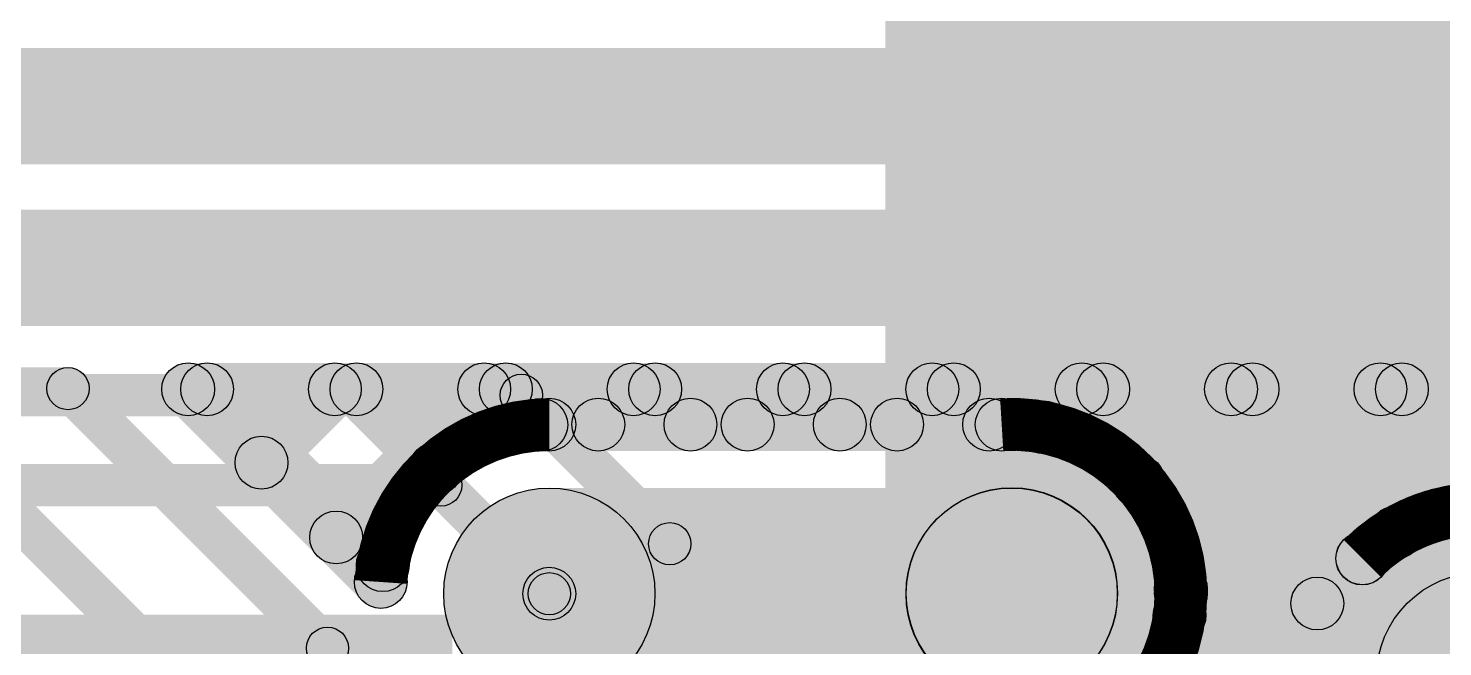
# Model space of a CAD drawing. Header units: millimetres. Extents: x -0.08 to 5.25, y -0.08 to 2.73.
# Drawn here: x 1.7667 to 2.0346, y 1.7229 to 1.8399 of the extents above; entities that cross this region are included whole.
import ezdxf

# ---------------------------------------------------------------- set-up
doc = ezdxf.new("R2010")
doc.units = ezdxf.units.MM
doc.header["$MEASUREMENT"] = 0
for name, color, linetype in [('BottomLayer', 5, 'Continuous'), ('TopLayer', 1, 'Continuous'), ('ViaHoleLayer', 16, 'Continuous')]:
    doc.layers.add(name, color=color, linetype=linetype)

msp = doc.modelspace()

# ---------------------------------------------------------------- hatches: boundary and pattern name
at = {"layer": 'BottomLayer'}
for points in [[(1.31263, 1.81419), (1.31263, 1.83619), (2.64719, 1.83619), (2.64719, 1.81419)], [(1.31269, 1.78363), (1.31269, 1.80563), (2.71763, 1.80563), (2.71763, 1.78363)], [(1.797, 1.76663), (1.797, 1.77663), (2.71763, 1.77663), (2.71763, 1.76663)], [(1.797, 1.76663), (1.797, 1.77663), (2.71763, 1.77663), (2.71763, 1.76663)], [(1.30318, 1.76776), (1.30318, 1.77576), (1.77424, 1.77576), (1.77424, 1.76776)], [(1.77142, 1.76893), (1.77707, 1.77458), (1.82621, 1.72545), (1.82055, 1.71979)], [(1.79346, 1.76809), (1.80053, 1.77517), (1.83701, 1.73869), (1.82993, 1.73162)], [(1.79346, 1.76809), (1.80053, 1.77517), (1.83701, 1.73869), (1.82993, 1.73162)], [(1.79704, 1.76809), (1.80411, 1.77517), (1.83739, 1.74189), (1.83032, 1.73482)], [(1.79704, 1.76809), (1.80411, 1.77517), (1.83739, 1.74189), (1.83032, 1.73482)], [(1.81443, 1.7542), (1.80736, 1.76127), (1.82125, 1.77517), (1.82832, 1.76809)], [(1.81443, 1.7542), (1.80736, 1.76127), (1.82125, 1.77517), (1.82832, 1.76809)], [(1.82857, 1.74006), (1.8215, 1.74713), (1.84954, 1.77517), (1.85661, 1.76809)], [(1.82857, 1.74006), (1.8215, 1.74713), (1.84954, 1.77517), (1.85661, 1.76809)], [(1.82533, 1.76809), (1.8324, 1.77517), (1.84741, 1.76016), (1.84034, 1.75309)], [(1.82533, 1.76809), (1.8324, 1.77517), (1.84741, 1.76016), (1.84033, 1.75309)], [(1.84291, 1.55641), (1.83584, 1.56348), (2.04753, 1.77517), (2.0546, 1.76809)], [(1.84291, 1.55641), (1.83584, 1.56348), (2.04753, 1.77517), (2.0546, 1.76809)], [(1.85361, 1.76809), (1.86068, 1.77517), (1.86741, 1.76844), (1.86034, 1.76137)], [(1.85361, 1.76809), (1.86068, 1.77517), (1.86741, 1.76844), (1.86034, 1.76137)], [(1.8782, 1.76141), (1.87113, 1.76848), (1.87782, 1.77517), (1.88489, 1.76809)], [(1.8782, 1.76141), (1.87113, 1.76848), (1.87782, 1.77517), (1.88489, 1.76809)], [(1.88189, 1.76809), (1.88897, 1.77517), (1.89565, 1.76848), (1.88858, 1.76141)], [(1.8819, 1.76809), (1.88897, 1.77517), (1.89566, 1.76848), (1.88858, 1.76141)], [(1.90649, 1.76141), (1.89942, 1.76848), (1.9061, 1.77517), (1.91318, 1.76809)], [(1.90649, 1.76141), (1.89942, 1.76848), (1.9061, 1.77517), (1.91318, 1.76809)], [(1.91018, 1.76809), (1.91725, 1.77517), (1.92394, 1.76848), (1.91687, 1.76141)], [(1.91018, 1.76809), (1.91725, 1.77517), (1.92394, 1.76848), (1.91687, 1.76141)], [(1.93477, 1.76141), (1.9277, 1.76848), (1.93439, 1.77517), (1.94146, 1.76809)], [(1.93477, 1.76141), (1.9277, 1.76848), (1.93439, 1.77517), (1.94146, 1.76809)], [(1.93846, 1.76809), (1.94554, 1.77517), (1.95222, 1.76848), (1.94515, 1.76141)], [(1.93846, 1.76809), (1.94553, 1.77517), (1.95222, 1.76848), (1.94515, 1.76141)], [(1.96255, 1.7609), (1.95547, 1.76797), (1.96267, 1.77517), (1.96974, 1.76809)], [(1.96254, 1.7609), (1.95547, 1.76797), (1.96267, 1.77517), (1.96974, 1.76809)], [(1.96675, 1.76809), (1.97382, 1.77517), (2.01437, 1.73462), (2.00729, 1.72755)], [(1.96675, 1.76809), (1.97382, 1.77517), (2.01436, 1.73462), (2.00729, 1.72755)], [(1.98055, 1.75061), (1.97348, 1.75769), (1.99096, 1.77517), (1.99803, 1.76809)], [(1.98055, 1.75062), (1.97348, 1.75769), (1.99096, 1.77517), (1.99803, 1.76809)], [(1.98852, 1.73031), (1.98145, 1.73738), (2.01924, 1.77517), (2.02631, 1.76809)], [(1.98852, 1.73031), (1.98145, 1.73738), (2.01924, 1.77517), (2.02631, 1.76809)], [(1.99503, 1.76809), (2.0021, 1.77517), (2.02921, 1.74806), (2.02214, 1.74099)], [(1.99503, 1.76809), (2.0021, 1.77517), (2.02921, 1.74806), (2.02214, 1.74099)], [(2.02332, 1.76809), (2.03039, 1.77517), (2.05302, 1.75254), (2.04595, 1.74546)], [(2.02332, 1.76809), (2.03039, 1.77517), (2.05302, 1.75254), (2.04595, 1.74546)], [(1.86539, 1.75994), (1.86539, 1.76994), (1.95106, 1.76994), (1.95106, 1.75994)], [(1.86539, 1.75994), (1.86539, 1.76994), (1.95106, 1.76994), (1.95106, 1.75994)], [(1.75242, 1.75393), (1.75807, 1.75958), (1.80983, 1.70783), (1.80417, 1.70217)], [(1.86539, 1.71294), (1.86539, 1.75294), (1.95294, 1.75294), (1.95294, 1.71294)], [(1.96708, 1.7188), (1.9388, 1.74708), (1.93886, 1.74714), (1.96714, 1.71886)], [(1.84291, 1.5561), (1.83584, 1.56317), (2.01581, 1.74314), (2.02288, 1.73606)], [(1.84291, 1.5561), (1.83584, 1.56317), (2.01581, 1.74314), (2.02288, 1.73606)], [(1.87314, 1.51986), (1.84486, 1.54814), (2.02786, 1.73114), (2.05614, 1.70286)], [(1.9812, 1.72536), (1.98827, 1.73243), (2.00022, 1.72048), (1.99315, 1.71341)], [(1.9812, 1.72536), (1.98827, 1.73243), (2.00022, 1.72048), (1.99315, 1.71341)]]:
    msp.add_hatch(color=5, dxfattribs=at).paths.add_polyline_path(points)
h = msp.add_hatch(color=5, dxfattribs=at)
edge = h.paths.add_edge_path()
edge.add_arc((1.797, 1.77163), 0.005, 0, 360)
h = msp.add_hatch(color=5, dxfattribs=at)
edge = h.paths.add_edge_path()
edge.add_arc((1.797, 1.77163), 0.005, 0, 360)
h = msp.add_hatch(color=5, dxfattribs=at)
edge = h.paths.add_edge_path()
edge.add_arc((1.797, 1.77163), 0.005, 0, 360)
h = msp.add_hatch(color=5, dxfattribs=at)
edge = h.paths.add_edge_path()
edge.add_arc((1.797, 1.77163), 0.005, 0, 360)
h = msp.add_hatch(color=5, dxfattribs=at)
edge = h.paths.add_edge_path()
edge.add_arc((1.80058, 1.77163), 0.005, 0, 360)
h = msp.add_hatch(color=5, dxfattribs=at)
edge = h.paths.add_edge_path()
edge.add_arc((1.80058, 1.77163), 0.005, 0, 360)
h = msp.add_hatch(color=5, dxfattribs=at)
edge = h.paths.add_edge_path()
edge.add_arc((1.82479, 1.77163), 0.005, 0, 360)
h = msp.add_hatch(color=5, dxfattribs=at)
edge = h.paths.add_edge_path()
edge.add_arc((1.82479, 1.77163), 0.005, 0, 360)
h = msp.add_hatch(color=5, dxfattribs=at)
edge = h.paths.add_edge_path()
edge.add_arc((1.82886, 1.77163), 0.005, 0, 360)
h = msp.add_hatch(color=5, dxfattribs=at)
edge = h.paths.add_edge_path()
edge.add_arc((1.82886, 1.77163), 0.005, 0, 360)
h = msp.add_hatch(color=5, dxfattribs=at)
edge = h.paths.add_edge_path()
edge.add_arc((1.85307, 1.77163), 0.005, 0, 360)
h = msp.add_hatch(color=5, dxfattribs=at)
edge = h.paths.add_edge_path()
edge.add_arc((1.85307, 1.77163), 0.005, 0, 360)
h = msp.add_hatch(color=5, dxfattribs=at)
edge = h.paths.add_edge_path()
edge.add_arc((1.85715, 1.77163), 0.005, 0, 360)
h = msp.add_hatch(color=5, dxfattribs=at)
edge = h.paths.add_edge_path()
edge.add_arc((1.85715, 1.77163), 0.005, 0, 360)
h = msp.add_hatch(color=5, dxfattribs=at)
edge = h.paths.add_edge_path()
edge.add_arc((1.88136, 1.77163), 0.005, 0, 360)
h = msp.add_hatch(color=5, dxfattribs=at)
edge = h.paths.add_edge_path()
edge.add_arc((1.88136, 1.77163), 0.005, 0, 360)
h = msp.add_hatch(color=5, dxfattribs=at)
edge = h.paths.add_edge_path()
edge.add_arc((1.88543, 1.77163), 0.005, 0, 360)
h = msp.add_hatch(color=5, dxfattribs=at)
edge = h.paths.add_edge_path()
edge.add_arc((1.88543, 1.77163), 0.005, 0, 360)
h = msp.add_hatch(color=5, dxfattribs=at)
edge = h.paths.add_edge_path()
edge.add_arc((1.90964, 1.77163), 0.005, 0, 360)
h = msp.add_hatch(color=5, dxfattribs=at)
edge = h.paths.add_edge_path()
edge.add_arc((1.90964, 1.77163), 0.005, 0, 360)
h = msp.add_hatch(color=5, dxfattribs=at)
edge = h.paths.add_edge_path()
edge.add_arc((1.91372, 1.77163), 0.005, 0, 360)
h = msp.add_hatch(color=5, dxfattribs=at)
edge = h.paths.add_edge_path()
edge.add_arc((1.91371, 1.77163), 0.005, 0, 360)
h = msp.add_hatch(color=5, dxfattribs=at)
edge = h.paths.add_edge_path()
edge.add_arc((1.93792, 1.77163), 0.005, 0, 360)
h = msp.add_hatch(color=5, dxfattribs=at)
edge = h.paths.add_edge_path()
edge.add_arc((1.93792, 1.77163), 0.005, 0, 360)
h = msp.add_hatch(color=5, dxfattribs=at)
edge = h.paths.add_edge_path()
edge.add_arc((1.942, 1.77163), 0.005, 0, 360)
h = msp.add_hatch(color=5, dxfattribs=at)
edge = h.paths.add_edge_path()
edge.add_arc((1.942, 1.77163), 0.005, 0, 360)
h = msp.add_hatch(color=5, dxfattribs=at)
edge = h.paths.add_edge_path()
edge.add_arc((1.96621, 1.77163), 0.005, 0, 360)
h = msp.add_hatch(color=5, dxfattribs=at)
edge = h.paths.add_edge_path()
edge.add_arc((1.96621, 1.77163), 0.005, 0, 360)
h = msp.add_hatch(color=5, dxfattribs=at)
edge = h.paths.add_edge_path()
edge.add_arc((1.97028, 1.77163), 0.005, 0, 360)
h = msp.add_hatch(color=5, dxfattribs=at)
edge = h.paths.add_edge_path()
edge.add_arc((1.97028, 1.77163), 0.005, 0, 360)
h = msp.add_hatch(color=5, dxfattribs=at)
edge = h.paths.add_edge_path()
edge.add_arc((1.99449, 1.77163), 0.005, 0, 360)
h = msp.add_hatch(color=5, dxfattribs=at)
edge = h.paths.add_edge_path()
edge.add_arc((1.99449, 1.77163), 0.005, 0, 360)
h = msp.add_hatch(color=5, dxfattribs=at)
edge = h.paths.add_edge_path()
edge.add_arc((1.99857, 1.77163), 0.005, 0, 360)
h = msp.add_hatch(color=5, dxfattribs=at)
edge = h.paths.add_edge_path()
edge.add_arc((1.99857, 1.77163), 0.005, 0, 360)
h = msp.add_hatch(color=5, dxfattribs=at)
edge = h.paths.add_edge_path()
edge.add_arc((2.02278, 1.77163), 0.005, 0, 360)
h = msp.add_hatch(color=5, dxfattribs=at)
edge = h.paths.add_edge_path()
edge.add_arc((2.02278, 1.77163), 0.005, 0, 360)
h = msp.add_hatch(color=5, dxfattribs=at)
edge = h.paths.add_edge_path()
edge.add_arc((2.02685, 1.77163), 0.005, 0, 360)
h = msp.add_hatch(color=5, dxfattribs=at)
edge = h.paths.add_edge_path()
edge.add_arc((2.02685, 1.77163), 0.005, 0, 360)
h = msp.add_hatch(color=5, dxfattribs=at)
edge = h.paths.add_edge_path()
edge.add_arc((1.77424, 1.77176), 0.004, 0, 360)
h = msp.add_hatch(color=5, dxfattribs=at)
edge = h.paths.add_edge_path()
edge.add_arc((1.77424, 1.77176), 0.004, 0, 360)
h = msp.add_hatch(color=5, dxfattribs=at)
edge = h.paths.add_edge_path()
edge.add_arc((1.86387, 1.76491), 0.005, 0, 360)
h = msp.add_hatch(color=5, dxfattribs=at)
edge = h.paths.add_edge_path()
edge.add_arc((1.86387, 1.76491), 0.005, 0, 360)
h = msp.add_hatch(color=5, dxfattribs=at)
edge = h.paths.add_edge_path()
edge.add_arc((1.86539, 1.76494), 0.005, 0, 360)
h = msp.add_hatch(color=5, dxfattribs=at)
edge = h.paths.add_edge_path()
edge.add_arc((1.86539, 1.76494), 0.005, 0, 360)
h = msp.add_hatch(color=5, dxfattribs=at)
edge = h.paths.add_edge_path()
edge.add_arc((1.86539, 1.76494), 0.005, 0, 360)
h = msp.add_hatch(color=5, dxfattribs=at)
edge = h.paths.add_edge_path()
edge.add_arc((1.86539, 1.76494), 0.005, 0, 360)
h = msp.add_hatch(color=5, dxfattribs=at)
edge = h.paths.add_edge_path()
edge.add_arc((1.87467, 1.76494), 0.005, 0, 360)
h = msp.add_hatch(color=5, dxfattribs=at)
edge = h.paths.add_edge_path()
edge.add_arc((1.87467, 1.76494), 0.005, 0, 360)
h = msp.add_hatch(color=5, dxfattribs=at)
edge = h.paths.add_edge_path()
edge.add_arc((1.89212, 1.76494), 0.005, 0, 360)
h = msp.add_hatch(color=5, dxfattribs=at)
edge = h.paths.add_edge_path()
edge.add_arc((1.89212, 1.76494), 0.005, 0, 360)
h = msp.add_hatch(color=5, dxfattribs=at)
edge = h.paths.add_edge_path()
edge.add_arc((1.90295, 1.76494), 0.005, 0, 360)
h = msp.add_hatch(color=5, dxfattribs=at)
edge = h.paths.add_edge_path()
edge.add_arc((1.90295, 1.76494), 0.005, 0, 360)
h = msp.add_hatch(color=5, dxfattribs=at)
edge = h.paths.add_edge_path()
edge.add_arc((1.9204, 1.76494), 0.005, 0, 360)
h = msp.add_hatch(color=5, dxfattribs=at)
edge = h.paths.add_edge_path()
edge.add_arc((1.9204, 1.76494), 0.005, 0, 360)
h = msp.add_hatch(color=5, dxfattribs=at)
edge = h.paths.add_edge_path()
edge.add_arc((1.93124, 1.76494), 0.005, 0, 360)
h = msp.add_hatch(color=5, dxfattribs=at)
edge = h.paths.add_edge_path()
edge.add_arc((1.93124, 1.76494), 0.005, 0, 360)
h = msp.add_hatch(color=5, dxfattribs=at)
edge = h.paths.add_edge_path()
edge.add_arc((1.94869, 1.76494), 0.005, 0, 360)
h = msp.add_hatch(color=5, dxfattribs=at)
edge = h.paths.add_edge_path()
edge.add_arc((1.94869, 1.76494), 0.005, 0, 360)
h = msp.add_hatch(color=5, dxfattribs=at)
edge = h.paths.add_edge_path()
edge.add_arc((1.95106, 1.76494), 0.005, 0, 360)
h = msp.add_hatch(color=5, dxfattribs=at)
edge = h.paths.add_edge_path()
edge.add_arc((1.95106, 1.76494), 0.005, 0, 360)
h = msp.add_hatch(color=5, dxfattribs=at)
edge = h.paths.add_edge_path()
edge.add_arc((1.95106, 1.76494), 0.005, 0, 360)
h = msp.add_hatch(color=5, dxfattribs=at)
edge = h.paths.add_edge_path()
edge.add_arc((1.95106, 1.76494), 0.005, 0, 360)
h = msp.add_hatch(color=5, dxfattribs=at)
edge = h.paths.add_edge_path()
edge.add_arc((1.95901, 1.76443), 0.005, 0, 360)
h = msp.add_hatch(color=5, dxfattribs=at)
edge = h.paths.add_edge_path()
edge.add_arc((1.95901, 1.76443), 0.005, 0, 360)
h = msp.add_hatch(color=5, dxfattribs=at)
edge = h.paths.add_edge_path()
edge.add_arc((1.81089, 1.75774), 0.005, 0, 360)
h = msp.add_hatch(color=5, dxfattribs=at)
edge = h.paths.add_edge_path()
edge.add_arc((1.81089, 1.75774), 0.005, 0, 360)
h = msp.add_hatch(color=5, dxfattribs=at)
edge = h.paths.add_edge_path()
edge.add_arc((1.84387, 1.75662), 0.005, 0, 360)
h = msp.add_hatch(color=5, dxfattribs=at)
edge = h.paths.add_edge_path()
edge.add_arc((1.84387, 1.75662), 0.005, 0, 360)
h = msp.add_hatch(color=5, dxfattribs=at)
edge = h.paths.add_edge_path()
edge.add_arc((1.97701, 1.75415), 0.005, 0, 360)
h = msp.add_hatch(color=5, dxfattribs=at)
edge = h.paths.add_edge_path()
edge.add_arc((1.97701, 1.75415), 0.005, 0, 360)
h = msp.add_hatch(color=5, dxfattribs=at)
edge = h.paths.add_edge_path()
edge.add_arc((1.86539, 1.73294), 0.02, 0, 360)
h = msp.add_hatch(color=5, dxfattribs=at)
edge = h.paths.add_edge_path()
edge.add_arc((1.95294, 1.73294), 0.02, 0, 360)
h = msp.add_hatch(color=5, dxfattribs=at)
edge = h.paths.add_edge_path()
edge.add_arc((1.95294, 1.73294), 0.02, 0, 360)
h = msp.add_hatch(color=5, dxfattribs=at)
edge = h.paths.add_edge_path()
edge.add_arc((1.953, 1.733), 0.02, 0, 360)
h = msp.add_hatch(color=5, dxfattribs=at)
edge = h.paths.add_edge_path()
edge.add_arc((2.02568, 1.74452), 0.005, 0, 360)
h = msp.add_hatch(color=5, dxfattribs=at)
edge = h.paths.add_edge_path()
edge.add_arc((2.02568, 1.74452), 0.005, 0, 360)
h = msp.add_hatch(color=5, dxfattribs=at)
edge = h.paths.add_edge_path()
edge.add_arc((1.82503, 1.74359), 0.005, 0, 360)
h = msp.add_hatch(color=5, dxfattribs=at)
edge = h.paths.add_edge_path()
edge.add_arc((1.82503, 1.74359), 0.005, 0, 360)
h = msp.add_hatch(color=5, dxfattribs=at)
edge = h.paths.add_edge_path()
edge.add_arc((1.86539, 1.73294), 0.01181, 0, 360)
h = msp.add_hatch(color=5, dxfattribs=at)
edge = h.paths.add_edge_path()
edge.add_arc((1.953, 1.733), 0.01181, 0, 360)
h = msp.add_hatch(color=5, dxfattribs=at)
edge = h.paths.add_edge_path()
edge.add_arc((2.01934, 1.7396), 0.005, 0, 360)
h = msp.add_hatch(color=5, dxfattribs=at)
edge = h.paths.add_edge_path()
edge.add_arc((2.01934, 1.7396), 0.005, 0, 360)
h = msp.add_hatch(color=5, dxfattribs=at)
edge = h.paths.add_edge_path()
edge.add_arc((2.01934, 1.7396), 0.005, 0, 360)
h = msp.add_hatch(color=5, dxfattribs=at)
edge = h.paths.add_edge_path()
edge.add_arc((2.01934, 1.7396), 0.005, 0, 360)
h = msp.add_hatch(color=5, dxfattribs=at)
edge = h.paths.add_edge_path()
edge.add_arc((2.01937, 1.73963), 0.005, 0, 360)
h = msp.add_hatch(color=5, dxfattribs=at)
edge = h.paths.add_edge_path()
edge.add_arc((2.01937, 1.73963), 0.005, 0, 360)
h = msp.add_hatch(color=5, dxfattribs=at)
edge = h.paths.add_edge_path()
edge.add_arc((1.83385, 1.73835), 0.005, 0, 360)
h = msp.add_hatch(color=5, dxfattribs=at)
edge = h.paths.add_edge_path()
edge.add_arc((1.83385, 1.73835), 0.005, 0, 360)
h = msp.add_hatch(color=5, dxfattribs=at)
edge = h.paths.add_edge_path()
edge.add_arc((1.83347, 1.73516), 0.005, 0, 360)
h = msp.add_hatch(color=5, dxfattribs=at)
edge = h.paths.add_edge_path()
edge.add_arc((1.83347, 1.73516), 0.005, 0, 360)
h = msp.add_hatch(color=5, dxfattribs=at)
edge = h.paths.add_edge_path()
edge.add_arc((1.83347, 1.73516), 0.005, 0, 360)
h = msp.add_hatch(color=5, dxfattribs=at)
edge = h.paths.add_edge_path()
edge.add_arc((1.83347, 1.73516), 0.005, 0, 360)
h = msp.add_hatch(color=5, dxfattribs=at)
edge = h.paths.add_edge_path()
edge.add_arc((1.98499, 1.73384), 0.005, 0, 360)
h = msp.add_hatch(color=5, dxfattribs=at)
edge = h.paths.add_edge_path()
edge.add_arc((1.98499, 1.73384), 0.005, 0, 360)
h = msp.add_hatch(color=5, dxfattribs=at)
edge = h.paths.add_edge_path()
edge.add_arc((1.985, 1.733), 0.005, 0, 360)
h = msp.add_hatch(color=5, dxfattribs=at)
edge = h.paths.add_edge_path()
edge.add_arc((1.985, 1.733), 0.005, 0, 360)
h = msp.add_hatch(color=5, dxfattribs=at)
edge = h.paths.add_edge_path()
edge.add_arc((1.985, 1.733), 0.005, 0, 360)
h = msp.add_hatch(color=5, dxfattribs=at)
edge = h.paths.add_edge_path()
edge.add_arc((1.985, 1.733), 0.005, 0, 360)
h = msp.add_hatch(color=5, dxfattribs=at)
edge = h.paths.add_edge_path()
edge.add_arc((2.01083, 1.73108), 0.005, 0, 360)
h = msp.add_hatch(color=5, dxfattribs=at)
edge = h.paths.add_edge_path()
edge.add_arc((2.01083, 1.73108), 0.005, 0, 360)
h = msp.add_hatch(color=5, dxfattribs=at)
edge = h.paths.add_edge_path()
edge.add_arc((2.042, 1.717), 0.02, 0, 360)
h = msp.add_hatch(color=5, dxfattribs=at)
edge = h.paths.add_edge_path()
edge.add_arc((2.042, 1.717), 0.02, 0, 360)
h = msp.add_hatch(color=5, dxfattribs=at)
edge = h.paths.add_edge_path()
edge.add_arc((1.98474, 1.72889), 0.005, 0, 360)
h = msp.add_hatch(color=5, dxfattribs=at)
edge = h.paths.add_edge_path()
edge.add_arc((1.98474, 1.72889), 0.005, 0, 360)
h = msp.add_hatch(color=5, dxfattribs=at)
edge = h.paths.add_edge_path()
edge.add_arc((1.82338, 1.72262), 0.004, 0, 360)
h = msp.add_hatch(color=5, dxfattribs=at)
edge = h.paths.add_edge_path()
edge.add_arc((1.82338, 1.72262), 0.004, 0, 360)
at = {"layer": 'TopLayer'}
for points in [[(1.929, 1.664), (2.527, 1.664), (2.527, 2.04718), (1.929, 2.04718)], [(1.26229, 1.7665), (1.26229, 1.7745), (1.86009, 1.7745), (1.86009, 1.7665)], [(1.85727, 1.76767), (1.86292, 1.77333), (1.89103, 1.74522), (1.88538, 1.73956)], [(1.29, 1.7495), (1.29, 1.7575), (1.84483, 1.7575), (1.84483, 1.7495)], [(1.84201, 1.75067), (1.84766, 1.75633), (1.86822, 1.73577), (1.86256, 1.73011)], [(1.8922, 1.6052), (1.8842, 1.6052), (1.8842, 1.74239), (1.8922, 1.74239)], [(1.87039, 1.71113), (1.86039, 1.71113), (1.86039, 1.73294), (1.87039, 1.73294)], [(1.87039, 1.71113), (1.86039, 1.71113), (1.86039, 1.73294), (1.87039, 1.73294)], [(1.727, 1.661), (1.847, 1.661), (1.847, 1.729), (1.727, 1.729)]]:
    msp.add_hatch(color=1, dxfattribs=at).paths.add_polyline_path(points)
h = msp.add_hatch(color=1, dxfattribs=at)
edge = h.paths.add_edge_path()
edge.add_arc((1.86009, 1.7705), 0.004, 0, 360)
h = msp.add_hatch(color=1, dxfattribs=at)
edge = h.paths.add_edge_path()
edge.add_arc((1.86009, 1.7705), 0.004, 0, 360)
h = msp.add_hatch(color=1, dxfattribs=at)
edge = h.paths.add_edge_path()
edge.add_arc((1.84483, 1.7535), 0.004, 0, 360)
h = msp.add_hatch(color=1, dxfattribs=at)
edge = h.paths.add_edge_path()
edge.add_arc((1.84483, 1.7535), 0.004, 0, 360)
h = msp.add_hatch(color=1, dxfattribs=at)
edge = h.paths.add_edge_path()
edge.add_arc((1.86539, 1.73294), 0.01181, 0, 360)
h = msp.add_hatch(color=1, dxfattribs=at)
edge = h.paths.add_edge_path()
edge.add_arc((1.8882, 1.74239), 0.004, 0, 360)
h = msp.add_hatch(color=1, dxfattribs=at)
edge = h.paths.add_edge_path()
edge.add_arc((1.8882, 1.74239), 0.004, 0, 360)
h = msp.add_hatch(color=1, dxfattribs=at)
edge = h.paths.add_edge_path()
edge.add_arc((1.953, 1.733), 0.01181, 0, 360)
h = msp.add_hatch(color=1, dxfattribs=at)
edge = h.paths.add_edge_path()
edge.add_arc((1.86539, 1.73294), 0.005, 0, 360)
h = msp.add_hatch(color=1, dxfattribs=at)
edge = h.paths.add_edge_path()
edge.add_arc((1.86539, 1.73294), 0.005, 0, 360)
h = msp.add_hatch(color=1, dxfattribs=at)
edge = h.paths.add_edge_path()
edge.add_arc((1.86539, 1.73294), 0.004, 0, 360)
at = {"layer": 'ViaHoleLayer'}
h = msp.add_hatch(color=16, dxfattribs=at)
edge = h.paths.add_edge_path()
edge.add_arc((1.86539, 1.73294), 0.00591, 0, 360)
h = msp.add_hatch(color=16, dxfattribs=at)
edge = h.paths.add_edge_path()
edge.add_arc((1.953, 1.733), 0.00591, 0, 360)

# ---------------------------------------------------------------- linework, layer by layer
at = {"layer": 'BottomLayer', "const_width": 0.01}
for points in [[(1.83347, 1.73516, -0.394053), (1.86539, 1.76494)], [(1.83347, 1.73516, -0.394053), (1.86539, 1.76494)], [(1.95106, 1.76494, -0.432055), (1.985, 1.733)], [(1.95106, 1.76494, -0.432055), (1.985, 1.733)], [(2.01934, 1.7396, -0.199231), (2.042, 1.749)], [(2.01934, 1.7396, -0.199231), (2.042, 1.749)], [(2.01937, 1.73963, -0.198912), (2.042, 1.749)], [(2.01937, 1.73963, -0.198912), (2.042, 1.749)], [(1.985, 1.733, -0.198912), (1.97563, 1.71037)], [(1.985, 1.733, -0.198912), (1.97563, 1.71037)]]:
    msp.add_lwpolyline(points, format="xyb", dxfattribs=at)
at = {"layer": 'BottomLayer'}
for centre, radius in [((1.797, 1.77163), 0.005), ((1.797, 1.77163), 0.005), ((1.797, 1.77163), 0.005), ((1.797, 1.77163), 0.005), ((1.80058, 1.77163), 0.005), ((1.80058, 1.77163), 0.005), ((1.82479, 1.77163), 0.005), ((1.82479, 1.77163), 0.005), ((1.82886, 1.77163), 0.005), ((1.82886, 1.77163), 0.005), ((1.85307, 1.77163), 0.005), ((1.85307, 1.77163), 0.005), ((1.85715, 1.77163), 0.005), ((1.85715, 1.77163), 0.005), ((1.88136, 1.77163), 0.005), ((1.88136, 1.77163), 0.005), ((1.88543, 1.77163), 0.005), ((1.88543, 1.77163), 0.005), ((1.90964, 1.77163), 0.005), ((1.90964, 1.77163), 0.005), ((1.91371, 1.77163), 0.005), ((1.91372, 1.77163), 0.005), ((1.93792, 1.77163), 0.005), ((1.93792, 1.77163), 0.005), ((1.942, 1.77163), 0.005), ((1.942, 1.77163), 0.005), ((1.96621, 1.77163), 0.005), ((1.96621, 1.77163), 0.005), ((1.97028, 1.77163), 0.005), ((1.97028, 1.77163), 0.005), ((1.99449, 1.77163), 0.005), ((1.99449, 1.77163), 0.005), ((1.99857, 1.77163), 0.005), ((1.99857, 1.77163), 0.005), ((2.02278, 1.77163), 0.005), ((2.02278, 1.77163), 0.005), ((2.02685, 1.77163), 0.005), ((2.02685, 1.77163), 0.005), ((1.77424, 1.77176), 0.004), ((1.77424, 1.77176), 0.004), ((1.86387, 1.76491), 0.005), ((1.86387, 1.76491), 0.005), ((1.86539, 1.76494), 0.005), ((1.86539, 1.76494), 0.005), ((1.86539, 1.76494), 0.005), ((1.86539, 1.76494), 0.005), ((1.87467, 1.76494), 0.005), ((1.87467, 1.76494), 0.005), ((1.89212, 1.76494), 0.005), ((1.89212, 1.76494), 0.005), ((1.90295, 1.76494), 0.005), ((1.90295, 1.76494), 0.005), ((1.9204, 1.76494), 0.005), ((1.9204, 1.76494), 0.005), ((1.93124, 1.76494), 0.005), ((1.93124, 1.76494), 0.005), ((1.94869, 1.76494), 0.005), ((1.94869, 1.76494), 0.005), ((1.95106, 1.76494), 0.005), ((1.95106, 1.76494), 0.005), ((1.95106, 1.76494), 0.005), ((1.95106, 1.76494), 0.005), ((1.95901, 1.76443), 0.005), ((1.95901, 1.76443), 0.005), ((1.81089, 1.75774), 0.005), ((1.81089, 1.75774), 0.005), ((1.84387, 1.75662), 0.005), ((1.84387, 1.75662), 0.005), ((1.97701, 1.75415), 0.005), ((1.97701, 1.75415), 0.005), ((1.86539, 1.73294), 0.02), ((1.95294, 1.73294), 0.02), ((1.95294, 1.73294), 0.02), ((1.953, 1.733), 0.02), ((2.02568, 1.74452), 0.005), ((2.02568, 1.74452), 0.005), ((1.82503, 1.74359), 0.005), ((1.82503, 1.74359), 0.005), ((2.01934, 1.7396), 0.005), ((2.01934, 1.7396), 0.005), ((2.01934, 1.7396), 0.005), ((2.01934, 1.7396), 0.005), ((2.01937, 1.73963), 0.005), ((2.01937, 1.73963), 0.005), ((1.83385, 1.73835), 0.005), ((1.83385, 1.73835), 0.005), ((1.83347, 1.73516), 0.005), ((1.83347, 1.73516), 0.005), ((1.83347, 1.73516), 0.005), ((1.83347, 1.73516), 0.005), ((1.98499, 1.73384), 0.005), ((1.98499, 1.73384), 0.005), ((1.985, 1.733), 0.005), ((1.985, 1.733), 0.005), ((1.985, 1.733), 0.005), ((1.985, 1.733), 0.005), ((2.01083, 1.73108), 0.005), ((2.01083, 1.73108), 0.005), ((2.042, 1.717), 0.02), ((2.042, 1.717), 0.02), ((1.98474, 1.72889), 0.005), ((1.98474, 1.72889), 0.005), ((1.82338, 1.72262), 0.004), ((1.82338, 1.72262), 0.004)]:
    msp.add_circle(centre, radius, dxfattribs=at)
at = {"layer": 'TopLayer'}
for centre, radius in [((1.86009, 1.7705), 0.004), ((1.86009, 1.7705), 0.004), ((1.84483, 1.7535), 0.004), ((1.84483, 1.7535), 0.004), ((1.8882, 1.74239), 0.004), ((1.8882, 1.74239), 0.004), ((1.86539, 1.73294), 0.005), ((1.86539, 1.73294), 0.005), ((1.86539, 1.73294), 0.004)]:
    msp.add_circle(centre, radius, dxfattribs=at)

doc.saveas('drawing.dxf')
